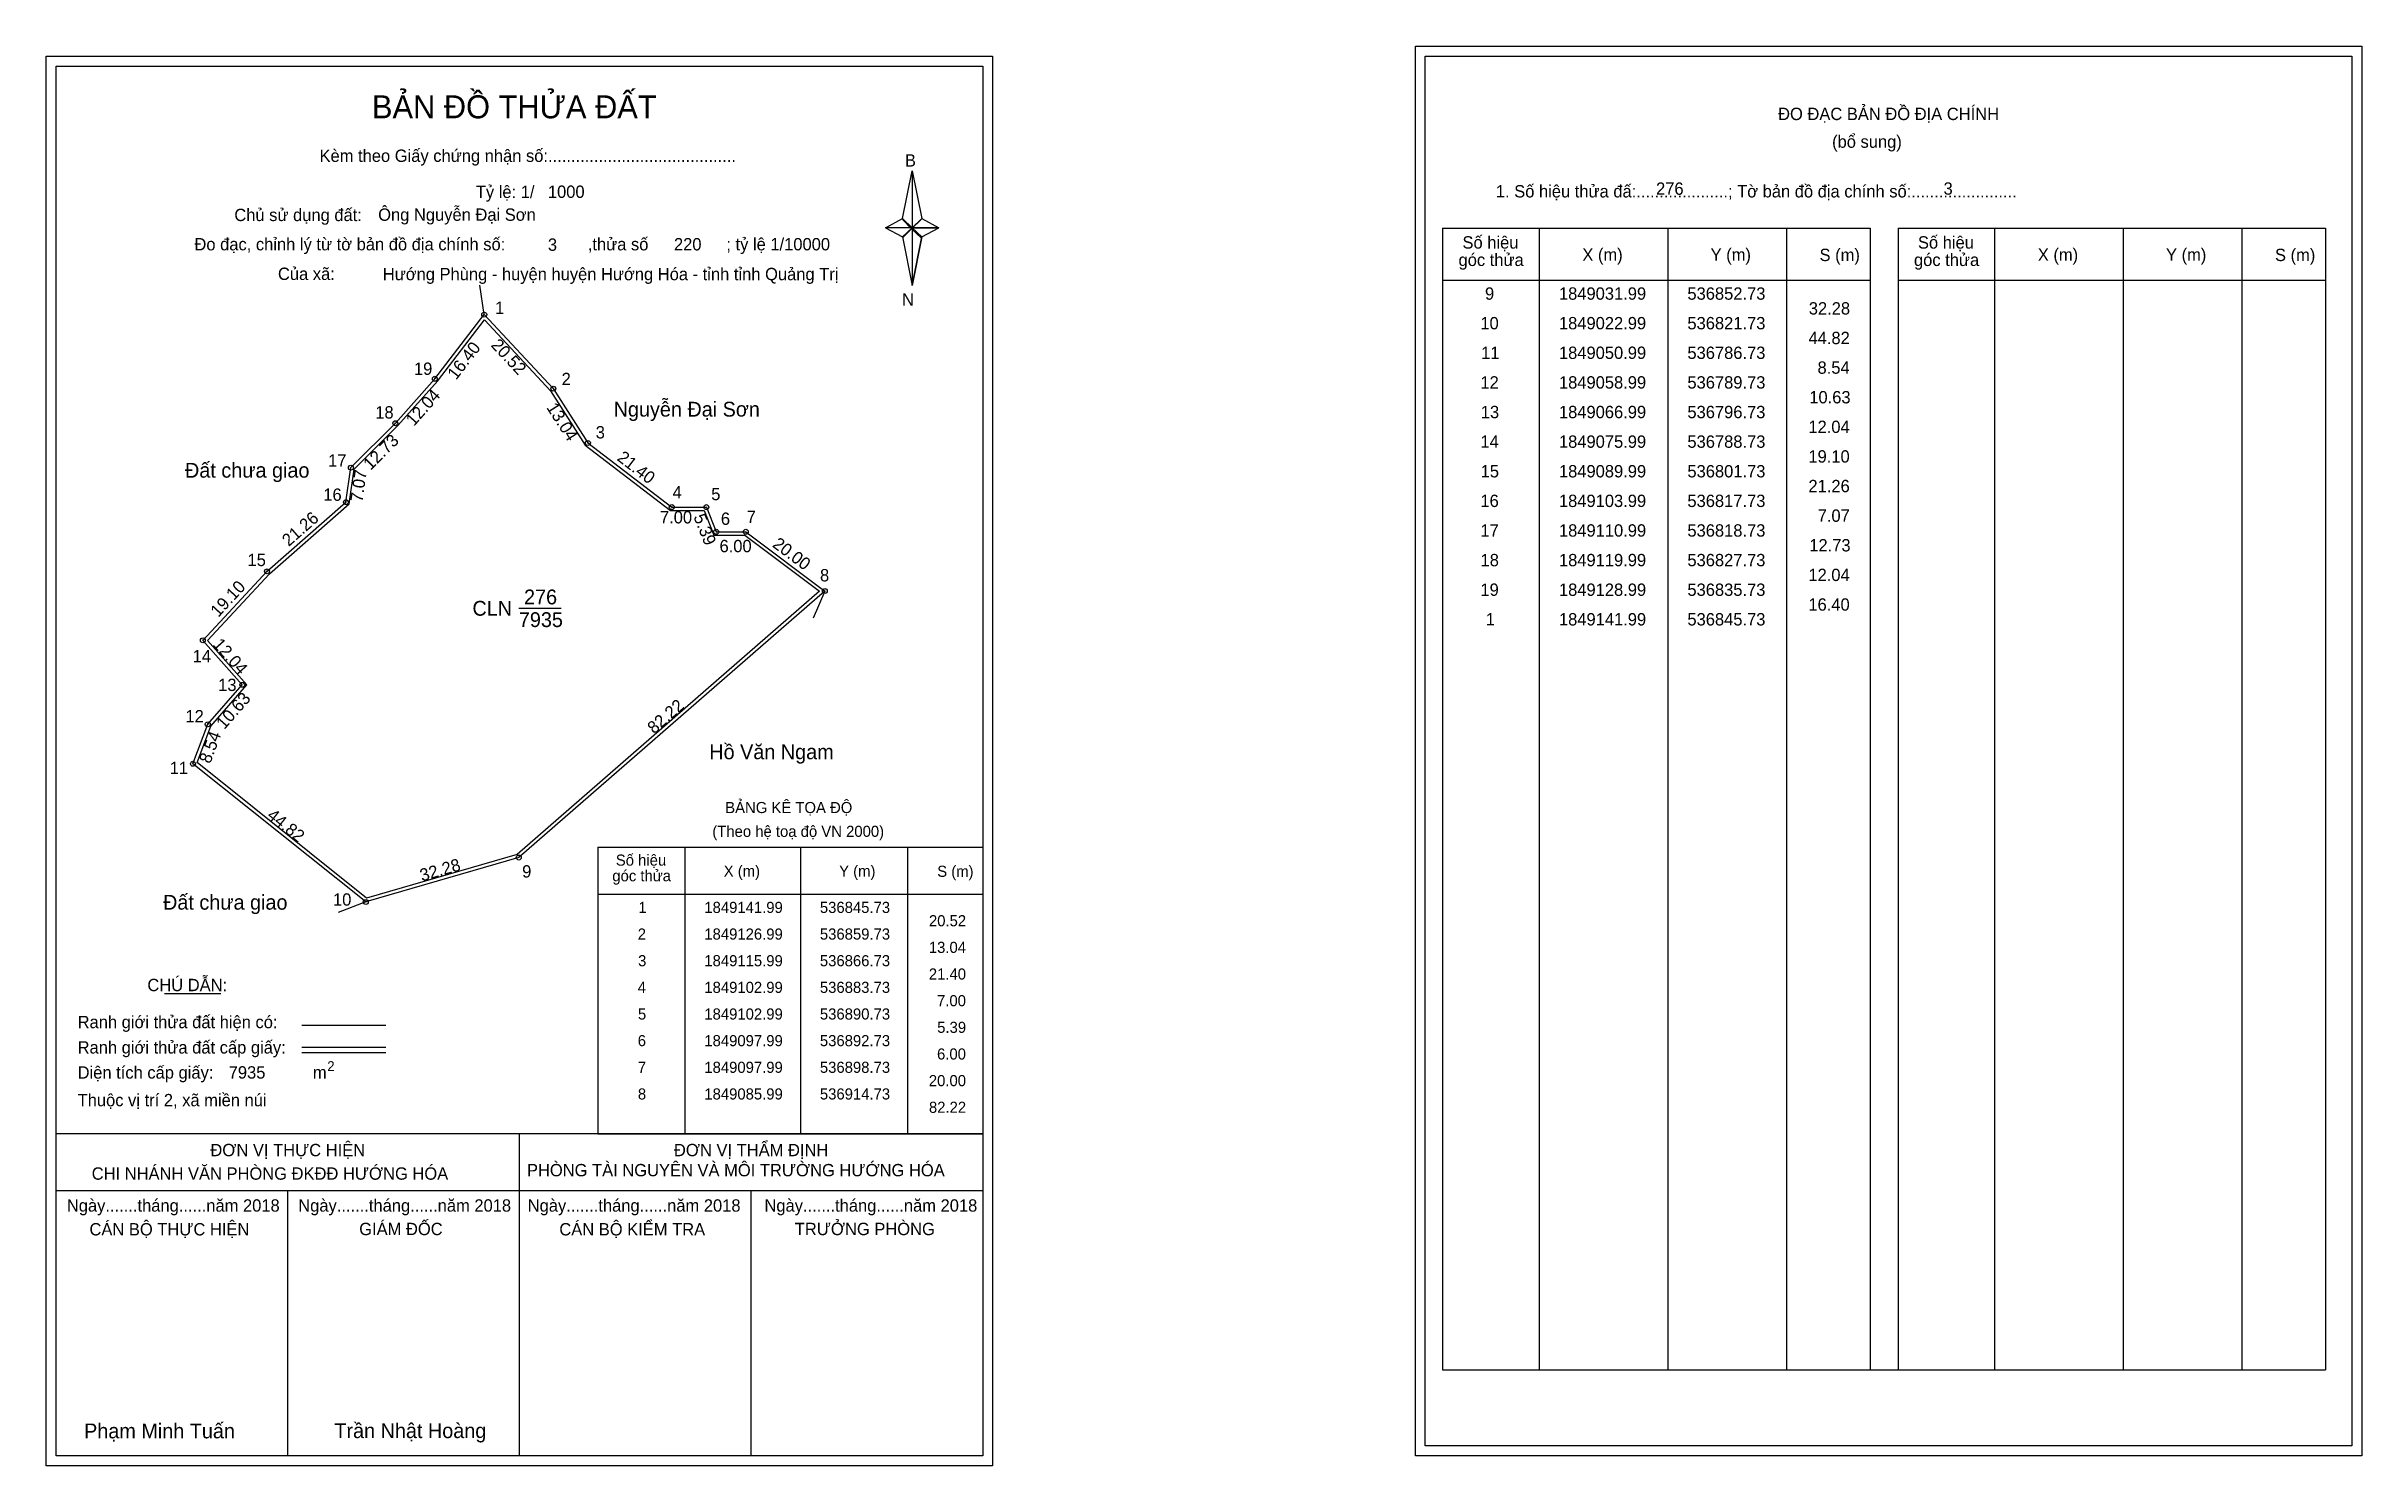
# Model space of a CAD drawing. Extents: x 536757 to 537226, y 1848909 to 1849196.
import ezdxf

# ---------------------------------------------------------------- set-up
doc = ezdxf.new("R2010")
doc.units = 0
for name, color, linetype in [('Level 1', 7, 'Continuous'), ('Level 10', 7, 'Continuous'), ('Level 11', 7, 'Continuous'), ('Level 13', 7, 'Continuous'), ('Level 27', 7, 'Continuous'), ('Level 3', 7, 'Continuous'), ('Level 36', 7, 'Continuous'), ('Level 49', 7, 'Continuous'), ('Level 53', 7, 'Continuous'), ('Level 55', 7, 'Continuous'), ('Level 6', 7, 'Continuous'), ('Level 63', 7, 'Continuous'), ('Level 9', 7, 'Continuous')]:
    doc.layers.add(name, color=color, linetype=linetype)

msp = doc.modelspace()

# ---------------------------------------------------------------- linework, layer by layer
at = {"layer": 'Level 1'}
for p, q in [((537036.35, 1849194.35), (537036.35, 1849194.35)), ((536759.03, 1849192.35), (536759.03, 1849192.35)), ((536930.45, 1849161.47), (536932.42, 1849171.11)), ((536930.45, 1849161.47), (536932.42, 1849171.11)), ((536932.42, 1849171.11), (536932.42, 1849159.59)), ((536932.42, 1849171.11), (536934.38, 1849161.47)), ((536932.42, 1849171.11), (536932.42, 1849159.59)), ((536927, 1849159.59), (536930.45, 1849161.47)), ((536930.45, 1849161.47), (536932.42, 1849159.59)), ((536932.42, 1849159.59), (536930.45, 1849161.47)), ((536932.27, 1849159.37), (536930.45, 1849161.25)), ((536934.24, 1849161.25), (536932.27, 1849159.37)), ((536932.27, 1849159.37), (536934.24, 1849161.25)), ((536934.38, 1849161.47), (536932.42, 1849159.59)), ((536932.42, 1849159.59), (536934.38, 1849161.47)), ((536934.38, 1849161.47), (536937.83, 1849159.59)), ((536927, 1849159.59), (536930.45, 1849157.75)), ((536932.42, 1849159.59), (536927, 1849159.59)), ((536932.42, 1849159.59), (536930.45, 1849157.75)), ((536930.45, 1849157.75), (536932.42, 1849159.59)), ((536932.27, 1849159.37), (536930.45, 1849157.53)), ((536930.45, 1849157.53), (536932.27, 1849159.37)), ((536930.45, 1849157.75), (536932.42, 1849147.89)), ((536934.24, 1849157.53), (536932.27, 1849159.37)), ((536932.42, 1849159.59), (536932.42, 1849147.89)), ((536932.42, 1849159.59), (536937.83, 1849159.59)), ((536932.42, 1849159.59), (536934.38, 1849157.75)), ((536937.83, 1849159.59), (536932.42, 1849159.59)), ((536932.42, 1849159.59), (536932.42, 1849147.89)), ((536934.38, 1849157.75), (536932.42, 1849159.59)), ((536934.38, 1849157.75), (536932.42, 1849147.89)), ((536932.42, 1849147.89), (536934.38, 1849157.75)), ((536934.38, 1849157.75), (536937.83, 1849159.59)), ((537039.88, 1849159.5), (537126.48, 1849159.5)), ((537059.47, 1848928.23), (537059.47, 1849159.5)), ((537085.54, 1848928.23), (537085.54, 1849159.5)), ((537109.52, 1849159.5), (537109.52, 1848928.23)), ((537126.48, 1849159.5), (537126.48, 1848928.23)), ((537132.14, 1849159.5), (537218.74, 1849159.5)), ((537151.73, 1848928.23), (537151.73, 1849159.5)), ((537177.8, 1848928.23), (537177.8, 1849159.5)), ((537201.77, 1849159.5), (537201.77, 1848928.23)), ((537218.74, 1849159.5), (537218.74, 1848928.23)), ((537039.88, 1849148.97), (537126.48, 1849148.97)), ((537132.14, 1849148.97), (537218.74, 1849148.97)), ((536868.78, 1849034.07), (536946.72, 1849034.07)), ((536886.41, 1848976), (536886.41, 1849034.07)), ((536909.88, 1848976), (536909.88, 1849034.07)), ((536931.45, 1849034.07), (536931.45, 1848976)), ((536868.78, 1849024.6), (536946.72, 1849024.6)), ((536780.94, 1849004.42), (536792.35, 1849004.42)), ((536808.81, 1848998.01), (536825.82, 1848998.01)), ((536808.81, 1848993.57), (536825.82, 1848993.57)), ((536808.81, 1848992.47), (536825.82, 1848992.47)), ((536865.85, 1848976), (536759.02, 1848976)), ((536946.72, 1848976), (536841.88, 1848976)), ((536852.87, 1848910.78), (536852.87, 1848976)), ((536868.78, 1848976), (536946.72, 1848976)), ((536946.72, 1848964.45), (536759.02, 1848964.45)), ((536805.95, 1848910.78), (536805.95, 1848964.45)), ((536899.8, 1848910.78), (536899.8, 1848964.45)), ((537039.88, 1848928.23), (537218.74, 1848928.23)), ((537224.05, 1848912.78), (537224.05, 1848912.78)), ((536946.72, 1848910.78), (536946.72, 1848910.78))]:
    msp.add_line(p, q, dxfattribs=at)
at = {"layer": 'Level 10'}
for p, q in [((536835.73, 1849128.99), (536845.73, 1849141.99)), ((536845.73, 1849141.99), (536859.73, 1849126.99)), ((536836.27, 1849128.54), (536845.78, 1849140.91)), ((536845.78, 1849140.91), (536859.17, 1849126.56)), ((536827.73, 1849119.99), (536835.73, 1849128.99)), ((536828.24, 1849119.51), (536836.27, 1849128.54)), ((536859.17, 1849126.56), (536866.21, 1849115.51)), ((536859.73, 1849126.99), (536866.73, 1849115.99)), ((536818.73, 1849110.99), (536827.73, 1849119.99)), ((536819.39, 1849110.66), (536828.24, 1849119.51)), ((536866.21, 1849115.51), (536883.49, 1849102.29)), ((536866.73, 1849115.99), (536883.73, 1849102.99)), ((536817.73, 1849103.99), (536818.73, 1849110.99)), ((536818.39, 1849103.63), (536819.39, 1849110.66)), ((536801.73, 1849089.99), (536817.73, 1849103.99)), ((536802.22, 1849089.49), (536818.39, 1849103.63)), ((536883.49, 1849102.29), (536890.26, 1849102.29)), ((536883.73, 1849102.99), (536890.73, 1849102.99)), ((536890.26, 1849102.29), (536892.26, 1849097.29)), ((536890.73, 1849102.99), (536892.73, 1849097.99)), ((536892.26, 1849097.29), (536898.5, 1849097.29)), ((536892.73, 1849097.99), (536898.73, 1849097.99)), ((536898.5, 1849097.29), (536913.62, 1849085.95)), ((536898.73, 1849097.99), (536914.73, 1849085.99)), ((536788.73, 1849075.99), (536801.73, 1849089.99)), ((536789.68, 1849075.98), (536802.22, 1849089.49)), ((536913.62, 1849085.95), (536852.39, 1849032.62)), ((536914.73, 1849085.99), (536852.73, 1849031.99)), ((536796.73, 1849066.99), (536788.73, 1849075.99)), ((536797.66, 1849066.99), (536789.68, 1849075.98)), ((536789.73, 1849058.99), (536796.73, 1849066.99)), ((536790.34, 1849058.62), (536797.66, 1849066.99)), ((536786.73, 1849050.99), (536789.73, 1849058.99)), ((536787.56, 1849051.22), (536790.34, 1849058.62)), ((536821.73, 1849022.99), (536786.73, 1849050.99)), ((536821.88, 1849023.76), (536787.56, 1849051.22)), ((536852.73, 1849031.99), (536821.73, 1849022.99)), ((536852.39, 1849032.62), (536821.88, 1849023.76))]:
    msp.add_line(p, q, dxfattribs=at)
at = {"layer": 'Level 11'}
for centre in [(536845.73, 1849141.99), (536835.73, 1849128.99), (536859.73, 1849126.99), (536827.73, 1849119.99), (536866.73, 1849115.99), (536818.73, 1849110.99), (536817.73, 1849103.99), (536883.73, 1849102.99), (536890.73, 1849102.99), (536892.73, 1849097.99), (536898.73, 1849097.99), (536801.73, 1849089.99), (536914.73, 1849085.99), (536788.73, 1849075.99), (536796.73, 1849066.99), (536789.73, 1849058.99), (536786.73, 1849050.99), (536852.73, 1849031.99), (536852.73, 1849031.99), (536821.73, 1849022.99)]:
    msp.add_circle(centre, 0.5, dxfattribs=at)
at = {"layer": 'Level 27'}
for p, q in [((536845.73, 1849141.99), (536844.85, 1849147.93)), ((536914.73, 1849085.99), (536912.38, 1849080.47)), ((536821.73, 1849022.99), (536816.12, 1849020.85))]:
    msp.add_line(p, q, dxfattribs=at)
at = {"layer": 'Level 3'}
for p, q in [((537039.88, 1849159.5), (537039.88, 1848928.23)), ((537132.14, 1849159.5), (537132.14, 1848928.23)), ((536868.78, 1849034.07), (536868.78, 1848976))]:
    msp.add_line(p, q, dxfattribs=at)
at = {"layer": 'Level 63'}
for p, q in [((536757.02, 1849194.35), (536948.72, 1849194.35)), ((536757.02, 1848908.78), (536757.02, 1849194.35)), ((536948.72, 1849194.35), (536948.72, 1848908.78)), ((537034.35, 1849196.35), (537226.05, 1849196.35)), ((537034.35, 1848910.78), (537034.35, 1849196.35)), ((537036.35, 1849194.35), (537224.05, 1849194.35)), ((537036.35, 1848912.78), (537036.35, 1849194.35)), ((537224.05, 1849194.35), (537224.05, 1848912.78)), ((537226.05, 1849196.35), (537226.05, 1848910.78)), ((536759.02, 1849192.35), (536946.72, 1849192.35)), ((536759.02, 1848910.78), (536759.02, 1849192.35)), ((536946.72, 1849192.35), (536946.72, 1848910.78)), ((537224.05, 1848912.78), (537036.35, 1848912.78)), ((536948.72, 1848908.78), (536757.02, 1848908.78)), ((536946.72, 1848910.78), (536759.02, 1848910.78)), ((537226.05, 1848910.78), (537034.35, 1848910.78))]:
    msp.add_line(p, q, dxfattribs=at)
at = {"layer": 'Level 9'}
msp.add_line((536852.74, 1849082.49), (536861.33, 1849082.49), dxfattribs=at)

# ---------------------------------------------------------------- texts
at = {"layer": 'Level 1'}
for s, height, p in [('BẢN ĐỒ THỬA ĐẤT', 4.6657, (536822.99, 1849181.76)), ('ĐO ĐẠC BẢN ĐỒ ĐỊA CHÍNH', 2.5, (537107.83, 1849181.41)), ('Kèm theo Giấy chứng nhận số:.........................................', 2.5, (536812.37, 1849172.93)), ('(bổ sung)', 2.5, (537118.77, 1849175.79)), ('B', 2.5, (536930.96, 1849171.99)), ('1. Số hiệu thửa đấ:....................; Tờ bản đồ địa chính số:.......................', 2.5, (537050.66, 1849165.73)), ('Chủ sử dụng đất:', 2.5, (536795.11, 1849160.94)), ('Đo đạc, chỉnh lý từ tờ bản đồ địa chính số:                  ,thửa số                 ; tỷ lệ 1/10000', 2.5, (536787.03, 1849155.01)), ('Số hiệu', 2.5, (537043.9, 1849155.37)), ('Số hiệu', 2.5, (537136.16, 1849155.37)), ('Của xã:', 2.5, (536803.95, 1849149.01)), ('góc thửa', 2.5, (537043.1, 1849151.84)), ('X (m)', 2.5, (537068.18, 1849152.89)), ('Y (m)', 2.5, (537094.16, 1849152.89)), ('S (m)', 2.5, (537116.23, 1849152.84)), ('góc thửa', 2.5, (537135.36, 1849151.84)), ('X (m)', 2.5, (537160.44, 1849152.89)), ('Y (m)', 2.5, (537186.41, 1849152.89)), ('S (m)', 2.5, (537208.49, 1849152.84)), ('N', 2.5, (536930.36, 1849143.82)), ('BẢNG KÊ TỌA ĐỘ', 2.25, (536894.55, 1849041)), ('(Theo hệ toạ độ VN 2000)', 2.25, (536891.94, 1849036.18)), ('góc thửa', 2.25, (536871.68, 1849027.18)), ('Số hiệu', 2.25, (536872.39, 1849030.35)), ('X (m)', 2.25, (536894.25, 1849028.13)), ('Y (m)', 2.25, (536917.63, 1849028.13)), ('S (m)', 2.25, (536937.5, 1849028.08)), ('CHÚ DẪN:', 2.5, (536777.5, 1849004.92)), ('Ranh giới thửa đất hiện có:', 2.5, (536763.37, 1848997.42)), ('Ranh giới thửa đất cấp giấy:', 2.5, (536763.37, 1848992.28)), ('Diện tích cấp giấy:', 2.5, (536763.37, 1848987.2)), ('m', 2.5, (536811.03, 1848987.22)), ('2', 2, (536813.93, 1848988.73)), ('Thuộc vị trí 2, xã miền núi', 2.5, (536763.37, 1848981.6)), ('ĐƠN VỊ THỰC HIỆN', 2.5, (536790.26, 1848971.48)), ('ĐƠN VỊ THẨM ĐỊNH', 2.5, (536884.16, 1848971.48)), ('CHI NHÁNH VĂN PHÒNG ĐKĐĐ HƯỚNG HÓA', 2.5, (536766.22, 1848966.72)), ('PHÒNG TÀI NGUYÊN VÀ MÔI TRƯỜNG HƯỚNG HÓA', 2.5, (536854.39, 1848967.41)), ('Ngày.......tháng......năm 2018', 2.5, (536761.19, 1848960.25)), ('Ngày.......tháng......năm 2018', 2.5, (536808.06, 1848960.25)), ('Ngày.......tháng......năm 2018', 2.5, (536854.54, 1848960.25)), ('Ngày.......tháng......năm 2018', 2.5, (536902.5, 1848960.25)), ('CÁN BỘ THỰC HIỆN', 2.5, (536765.77, 1848955.43)), ('GIÁM ĐỐC', 2.5, (536820.41, 1848955.49)), ('CÁN BỘ KIỂM TRA', 2.5, (536860.95, 1848955.43)), ('TRƯỞNG PHÒNG', 2.5, (536908.64, 1848955.49)), ('Phạm Minh Tuấn', 3, (536764.68, 1848914.32)), ('Trần Nhật Hoàng', 3, (536815.38, 1848914.37))]:
    msp.add_text(s, height=height, dxfattribs=at).set_placement(p)
at = {"layer": 'Level 11'}
msp.add_text('Tỷ lệ: 1/', height=2.5, dxfattribs=at).set_placement((536844.03, 1849165.62))
at = {"layer": 'Level 13'}
for s, p in [('276', (536853.8, 1849083.29)), ('CLN', (536843.35, 1849080.99)), ('7935', (536852.75, 1849078.69))]:
    msp.add_text(s, height=3, dxfattribs=at).set_placement(p)
at = {"layer": 'Level 36'}
for s, p in [('Nguyễn Đại Sơn', (536871.95, 1849121.33)), ('Đất chưa giao', (536785.12, 1849108.96)), ('Hồ Văn Ngam', (536891.32, 1849051.91)), ('Đất chưa giao', (536780.67, 1849021.43))]:
    msp.add_text(s, height=3, dxfattribs=at).set_placement(p)
at = {"layer": 'Level 49'}
for s, rotation, p in [('16.40', 52.4314, (536840.04, 1849128.62)), ('20.52', 313.0251, (536846.95, 1849135.69)), ('12.04', 48.3665, (536831.48, 1849119.24)), ('13.04', 302.4712, (536858.25, 1849123.17)), ('12.73', 45, (536822.73, 1849110.33)), ('21.40', 322.5946, (536872.47, 1849112.61)), ('7.07', 81.8699, (536821.05, 1849103.91)), ('21.26', 41.1859, (536806.13, 1849094.9)), ('5.39', 291.8014, (536888.07, 1849101.05)), ('20.00', 323.1301, (536903.94, 1849095.08)), ('19.10', 47.1211, (536791.86, 1849080.54)), ('12.04', 311.6335, (536790.61, 1849075.08)), ('10.63', 48.8141, (536793.08, 1849057.81)), ('82.22', 41.0548, (536880.13, 1849056.91)), ('8.54', 69.444, (536790.21, 1849050.87)), ('44.82', 321.3402, (536801.55, 1849040.16)), ('32.28', 16.1892, (536833.12, 1849027.13))]:
    msp.add_text(s, height=2.5, rotation=rotation, dxfattribs=at).set_placement(p)
for s, p in [('7.00', (536881.33, 1849099.69)), ('6.00', (536893.4, 1849093.85))]:
    msp.add_text(s, height=2.5, dxfattribs=at).set_placement(p)
at = {"layer": 'Level 53'}
for s, height, p in [('9', 2.5, (537048.46, 1849145.01)), ('1849031.99', 2.5, (537063.44, 1849145.01)), ('536852.73', 2.5, (537089.46, 1849145.01)), ('32.28', 2.5, (537114.05, 1849142.01)), ('10', 2.5, (537047.52, 1849139.01)), ('1849022.99', 2.5, (537063.44, 1849139.01)), ('536821.73', 2.5, (537089.46, 1849139.01)), ('44.82', 2.5, (537113.99, 1849136.01)), ('11', 2.5, (537047.68, 1849133.01)), ('1849050.99', 2.5, (537063.44, 1849133.01)), ('536786.73', 2.5, (537089.46, 1849133.01)), ('8.54', 2.5, (537115.82, 1849130.01)), ('12', 2.5, (537047.53, 1849127.01)), ('1849058.99', 2.5, (537063.44, 1849127.01)), ('536789.73', 2.5, (537089.46, 1849127.01)), ('13', 2.5, (537047.61, 1849121.01)), ('1849066.99', 2.5, (537063.44, 1849121.01)), ('536796.73', 2.5, (537089.46, 1849121.01)), ('10.63', 2.5, (537114.15, 1849124.01)), ('12.04', 2.5, (537113.97, 1849118.01)), ('14', 2.5, (537047.52, 1849115.01)), ('1849075.99', 2.5, (537063.44, 1849115.01)), ('536788.73', 2.5, (537089.46, 1849115.01)), ('19.10', 2.5, (537113.97, 1849112.01)), ('15', 2.5, (537047.58, 1849109.01)), ('1849089.99', 2.5, (537063.44, 1849109.01)), ('536801.73', 2.5, (537089.46, 1849109.01)), ('16', 2.5, (537047.53, 1849103.01)), ('1849103.99', 2.5, (537063.44, 1849103.01)), ('536817.73', 2.5, (537089.46, 1849103.01)), ('21.26', 2.5, (537113.98, 1849106.01)), ('7.07', 2.5, (537115.85, 1849100.01)), ('17', 2.5, (537047.54, 1849097.01)), ('1849110.99', 2.5, (537063.44, 1849097.01)), ('536818.73', 2.5, (537089.46, 1849097.01)), ('12.73', 2.5, (537114.15, 1849094.01)), ('18', 2.5, (537047.56, 1849091.01)), ('1849119.99', 2.5, (537063.44, 1849091.01)), ('536827.73', 2.5, (537089.46, 1849091.01)), ('12.04', 2.5, (537113.97, 1849088.01)), ('19', 2.5, (537047.53, 1849085.01)), ('1849128.99', 2.5, (537063.44, 1849085.01)), ('536835.73', 2.5, (537089.46, 1849085.01)), ('1', 2.5, (537048.6, 1849079.01)), ('1849141.99', 2.5, (537063.44, 1849079.01)), ('536845.73', 2.5, (537089.46, 1849079.01)), ('16.40', 2.5, (537113.97, 1849082.01)), ('1', 2.25, (536876.97, 1849020.77)), ('1849141.99', 2.25, (536890.32, 1849020.77)), ('536845.73', 2.25, (536913.73, 1849020.77)), ('20.52', 2.25, (536935.82, 1849018.07)), ('2', 2.25, (536876.83, 1849015.37)), ('1849126.99', 2.25, (536890.32, 1849015.37)), ('536859.73', 2.25, (536913.73, 1849015.37)), ('3', 2.25, (536876.9, 1849009.97)), ('1849115.99', 2.25, (536890.32, 1849009.97)), ('536866.73', 2.25, (536913.73, 1849009.97)), ('13.04', 2.25, (536935.8, 1849012.67)), ('4', 2.25, (536876.82, 1849004.57)), ('1849102.99', 2.25, (536890.32, 1849004.57)), ('536883.73', 2.25, (536913.73, 1849004.57)), ('21.40', 2.25, (536935.8, 1849007.27)), ('5', 2.25, (536876.87, 1848999.17)), ('1849102.99', 2.25, (536890.32, 1848999.17)), ('536890.73', 2.25, (536913.73, 1848999.17)), ('7.00', 2.25, (536937.46, 1849001.87)), ('5.39', 2.25, (536937.49, 1848996.47)), ('6', 2.25, (536876.83, 1848993.77)), ('1849097.99', 2.25, (536890.32, 1848993.77)), ('536892.73', 2.25, (536913.73, 1848993.77)), ('6.00', 2.25, (536937.46, 1848991.07)), ('7', 2.25, (536876.84, 1848988.37)), ('1849097.99', 2.25, (536890.32, 1848988.37)), ('536898.73', 2.25, (536913.73, 1848988.37)), ('20.00', 2.25, (536935.8, 1848985.67)), ('8', 2.25, (536876.86, 1848982.97)), ('1849085.99', 2.25, (536890.32, 1848982.97)), ('536914.73', 2.25, (536913.73, 1848982.97)), ('82.22', 2.25, (536935.82, 1848980.27))]:
    msp.add_text(s, height=height, dxfattribs=at).set_placement(p)
at = {"layer": 'Level 55'}
for s, height, p in [('1', 0.4, (536845.62, 1849141.99)), ('0', 0.11, (536845.69, 1849141.88)), ('0', 0.11, (536845.69, 1849141.88)), ('0', 0.11, (536845.69, 1849141.88)), ('19', 0.4, (536835.45, 1849128.99)), ('0', 0.11, (536835.69, 1849128.88)), ('2', 0.4, (536859.59, 1849126.99)), ('0', 0.11, (536859.69, 1849126.88)), ('0', 0.11, (536859.69, 1849126.88)), ('18', 0.4, (536827.45, 1849119.99)), ('0', 0.11, (536827.69, 1849119.88)), ('3', 0.4, (536866.61, 1849115.99)), ('0', 0.11, (536866.69, 1849115.88)), ('0', 0.11, (536866.69, 1849115.88)), ('17', 0.4, (536818.45, 1849110.99)), ('0', 0.11, (536818.69, 1849110.88)), ('16', 0.4, (536817.45, 1849103.99)), ('0', 0.11, (536817.69, 1849103.88)), ('4', 0.4, (536883.59, 1849102.99)), ('0', 0.11, (536883.69, 1849102.88)), ('0', 0.11, (536883.69, 1849102.88)), ('5', 0.4, (536890.6, 1849102.99)), ('0', 0.11, (536890.69, 1849102.88)), ('0', 0.11, (536890.69, 1849102.88)), ('6', 0.4, (536892.59, 1849097.99)), ('0', 0.11, (536892.69, 1849097.88)), ('0', 0.11, (536892.69, 1849097.88)), ('7', 0.4, (536898.6, 1849097.99)), ('0', 0.11, (536898.69, 1849097.88)), ('0', 0.11, (536898.69, 1849097.88)), ('15', 0.4, (536801.45, 1849089.99)), ('0', 0.11, (536801.69, 1849089.88)), ('8', 0.4, (536914.6, 1849085.99)), ('277', 0.11, (536914.61, 1849085.88)), ('277', 0.11, (536914.61, 1849085.88)), ('0', 0.11, (536914.69, 1849085.88)), ('0', 0.11, (536914.69, 1849085.88)), ('14', 0.4, (536788.44, 1849075.99)), ('0', 0.11, (536788.69, 1849075.88)), ('0', 0.11, (536788.69, 1849075.88)), ('13', 0.4, (536796.46, 1849066.99)), ('0', 0.11, (536796.69, 1849066.88)), ('12', 0.4, (536789.45, 1849058.99)), ('0', 0.11, (536789.69, 1849058.88)), ('11', 0.4, (536786.47, 1849050.99)), ('0', 0.11, (536786.69, 1849050.88)), ('9', 0.4, (536852.59, 1849031.99)), ('277', 0.11, (536852.61, 1849031.88)), ('277', 0.11, (536852.61, 1849031.88)), ('10', 0.4, (536821.45, 1849022.99)), ('277', 0.11, (536821.61, 1849022.88)), ('277', 0.11, (536821.61, 1849022.88)), ('0', 0.11, (536821.69, 1849022.88))]:
    msp.add_text(s, height=height, dxfattribs=at).set_placement(p)
at = {"layer": 'Level 6'}
for s, p in [('1000', (536858.63, 1849165.64)), ('276', (537083.11, 1849166.27)), ('3', (537141.35, 1849166.29)), ('Ông Nguyễn Đại Sơn', (536824.25, 1849161)), ('3', (536858.63, 1849154.92)), ('220', (536884.17, 1849155)), (' Hướng Phùng - huyện huyện Hướng Hóa - tỉnh tỉnh Quảng Trị', (536824.26, 1849148.96)), ('7935', (536793.97, 1848987.21))]:
    msp.add_text(s, height=2.5, dxfattribs=at).set_placement(p)
at = {"layer": 'Level 9'}
for s, p in [('1', (536847.92, 1849142.13)), ('19', (536831.5, 1849129.78)), ('2', (536861.41, 1849127.7)), ('18', (536823.66, 1849120.94)), ('3', (536868.32, 1849116.9)), ('17', (536814.1, 1849111.17)), ('16', (536813.14, 1849104.27)), ('4', (536883.9, 1849104.77)), ('5', (536891.72, 1849104.39)), ('6', (536893.67, 1849099.39)), ('7', (536898.9, 1849099.78)), ('15', (536797.78, 1849091.04)), ('8', (536913.75, 1849087.94)), ('14', (536786.67, 1849071.55)), ('13', (536791.84, 1849065.73)), ('12', (536785.21, 1849059.38)), ('11', (536782.02, 1849048.89)), ('9', (536853.42, 1849027.93)), ('10', (536815.1, 1849022.24))]:
    msp.add_text(s, height=2.5, dxfattribs=at).set_placement(p)

doc.saveas('drawing.dxf')
